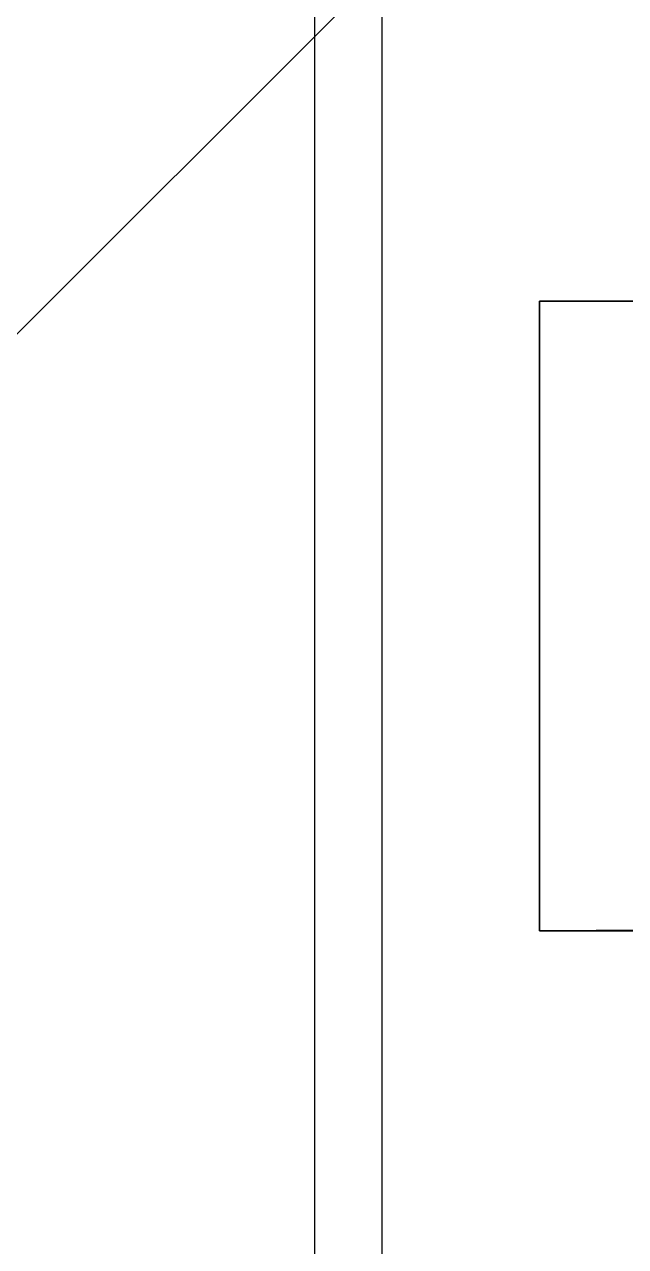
# Model space of a CAD drawing. Extents: x -668440 to 1010955, y -1678500 to 210463.
# Drawn here: x -559293 to -557956, y -898271 to -895553 of the extents above; entities that cross this region are included whole.
import ezdxf

# ---------------------------------------------------------------- set-up
doc = ezdxf.new("R2010")
doc.units = 0
doc.header["$MEASUREMENT"] = 0
doc.layers.get('0').update_dxf_attribs({"color": 3, "linetype": 'CONTINUOUS'})
doc.layers.add('00_ADDL', color=253, linetype='CONTINUOUS', plot=False)
for name, color, linetype in [('C400-R22-6M22_d', 7, 'CONTINUOUS'), ('COL_H-300x300x10x15x13', 7, 'CONTINUOUS'), ('cwr_d', 7, 'CONTINUOUS')]:
    doc.layers.add(name, color=color, linetype=linetype)

# ---------------------------------------------------------------- blocks, each defined once
blk = doc.blocks.new('剛接合部C1Y')
at = {"layer": '00_ADDL'}
blk.add_line((-221884.62063, -393132.59222), (-223684.62063, -394932.59222), dxfattribs=at)
at = {"layer": 'C400-R22-6M22_d'}
for p, q in [((-222884.62063, -394381.59222), (-222884.62063, -394241.59222)), ((-222884.62063, -394241.59222), (-222684.62063, -394241.59222)), ((-222684.62063, -394380.59222), (-222884.62063, -394381.59222))]:
    blk.add_line(p, q, dxfattribs=at)
at = {"layer": 'COL_H-300x300x10x15x13'}
for p, q in [((-222934.62063, -394932.59222), (-222934.62063, -393815.59222)), ((-222919.62063, -394932.59222), (-222919.62063, -393815.59222))]:
    blk.add_line(p, q, dxfattribs=at)
at = {"layer": 'cwr_d'}
for p, q in [((-222684.62063, -394241.59222), (-222884.62063, -394241.59222)), ((-222884.62063, -394241.59222), (-222884.62063, -394381.59222)), ((-222684.62063, -394241.59222), (-222884.62063, -394241.59222)), ((-222884.62063, -394241.59222), (-222884.62063, -394381.59222)), ((-222884.62063, -394381.59222), (-222684.62063, -394381.59222)), ((-222884.62063, -394381.59222), (-222684.62063, -394381.59222))]:
    blk.add_line(p, q, dxfattribs=at)

msp = doc.modelspace()

# ---------------------------------------------------------------- block references
at = {"xscale": 10, "yscale": 10, "zscale": 10}
msp.add_blockref('剛接合部C1Y', (1670698.6842, 3046247.35843, 5600), dxfattribs=at)

doc.saveas('drawing.dxf')
